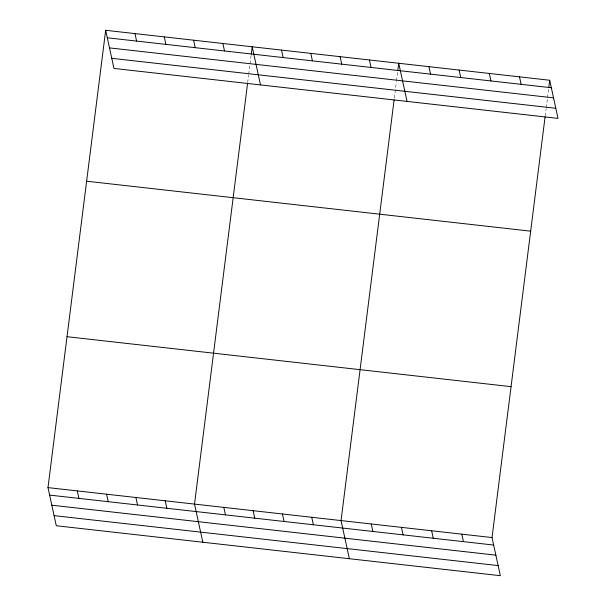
<?xml version="1.0" encoding="UTF-8"?>
<svg xmlns="http://www.w3.org/2000/svg" width="606" height="606" viewBox="0 0 606 606"><rect width="100%" height="100%" fill="white"/><g stroke="black" fill="none" stroke-linecap="round" stroke-linejoin="round"><path stroke-width="0.45" stroke-dasharray="3.03 2.27" d="M247.695 82.454L248.619 75.136M248.733 74.22L251.157 55.017M394.347 98.02L396.422 81.56M396.536 80.643L397.574 72.417M545.203 115.92L546.127 108.603M546.241 107.694L547.392 98.543M547.506 97.627L548.665 88.484"/><path stroke-width="0.91" d="M545.089 116.837L492.027 537.56L500.336 575.7L56.297 525.75L47.988 487.61L105.664 30.3L549.703 80.25L558.012 118.39L113.973 68.44L105.664 30.3M247.581 83.37L194.518 504.094L202.836 542.234M251.27 54.101L252.194 46.783L260.512 84.923M394.112 99.854L341.049 520.577L349.367 558.717M397.801 70.584L398.725 63.266L407.043 101.407M548.778 87.567L549.703 80.25M107.292 37.784L551.331 87.734M109.497 47.897L553.536 97.854M111.769 58.32L555.808 108.277M86.628 181.209L530.667 231.166M67.016 336.701L511.055 386.651M47.988 487.61L492.027 537.56M49.616 495.094L493.655 545.044M51.821 505.207L495.859 555.164M54.093 515.63L498.132 565.587M519.509 76.856L521.137 84.34M489.315 73.455L490.943 80.939M459.113 70.061L460.749 77.545M428.919 66.668L430.555 74.152M369.418 59.971L371.054 67.455M461.833 534.166L463.461 541.65M340.11 56.676L341.746 64.16M431.639 530.765L433.267 538.249M310.81 53.381L312.438 60.865M401.437 527.371L403.073 534.856M281.502 50.078L283.131 57.562M371.243 523.978L372.879 531.462M222.887 43.488L224.515 50.972M311.742 517.282L313.378 524.766M193.579 40.193L195.215 47.677M282.434 513.986L284.07 521.471M164.271 36.89L165.908 44.374M253.134 510.691L254.762 518.175M134.964 33.595L136.6 41.079M223.826 507.389L225.455 514.873M165.211 500.798L166.839 508.282M135.903 497.503L137.539 504.987M106.595 494.208L108.232 501.685M77.288 490.905L78.924 498.39"/></g></svg>
